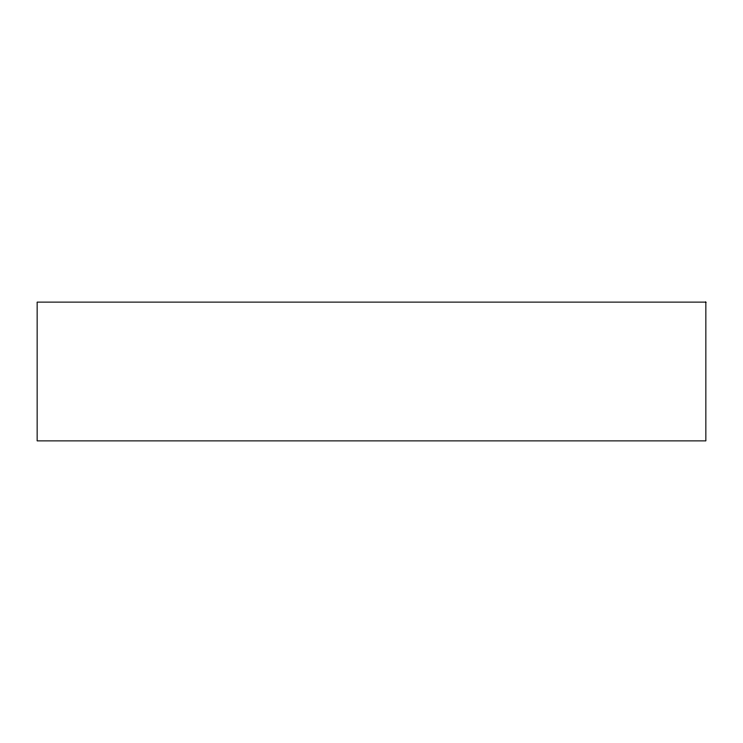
<?xml version="1.0" encoding="UTF-8"?>
<svg xmlns="http://www.w3.org/2000/svg" width="743" height="743" viewBox="0 0 743 743"><rect width="100%" height="100%" fill="white"/><g stroke="black" fill="none" stroke-linecap="round" stroke-linejoin="round"><path stroke-width="1.11" d="M705.85 302.122L37.15 302.122L37.15 440.878L705.85 440.878L705.85 302.122"/></g></svg>
